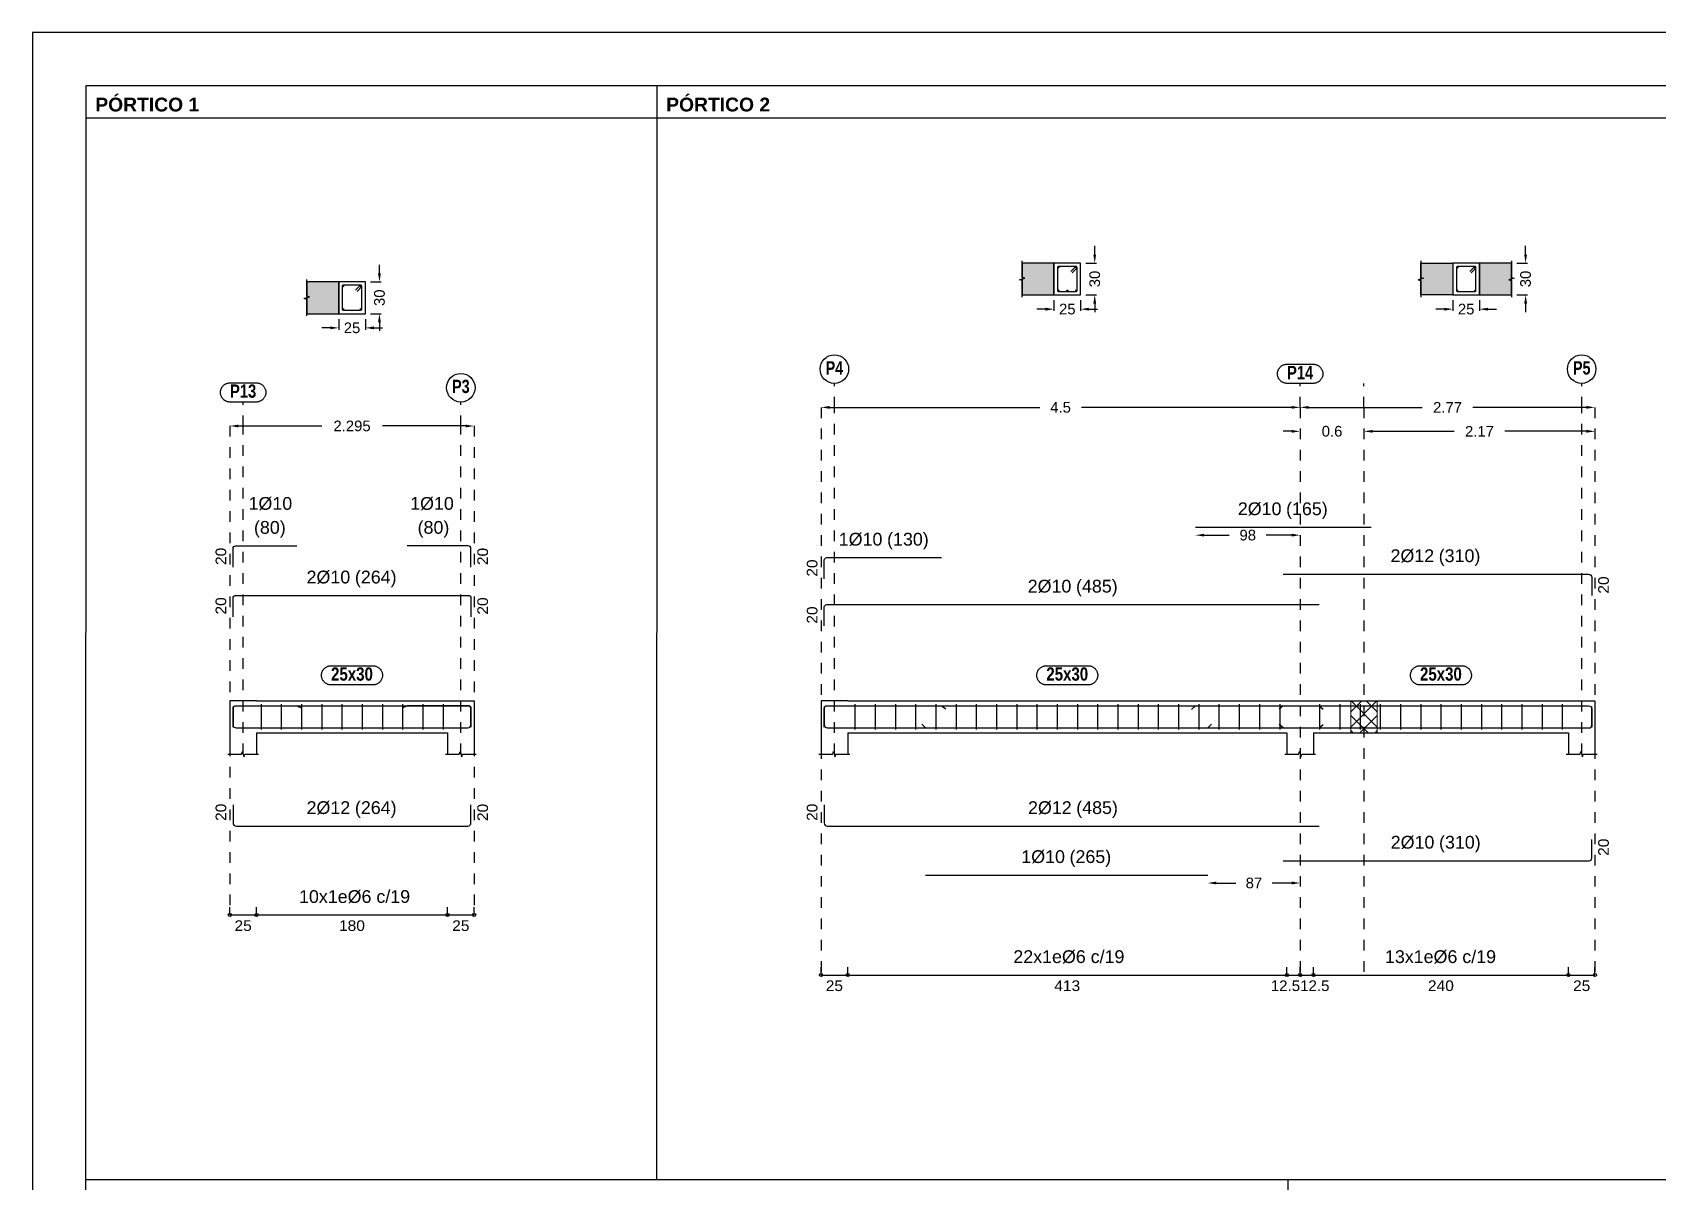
# Model space of a CAD drawing. Extents: x 2455 to 9764, y -806 to 181.
# Drawn here: x 4990.47 to 5005.74, y -571.84 to -561.05 of the extents above; entities that cross this region are included whole.
import ezdxf
from ezdxf.enums import TextEntityAlignment as Align

# ---------------------------------------------------------------- set-up
doc = ezdxf.new("R2010")
doc.units = 0
doc.header["$LTSCALE"] = 0.2
doc.header["$MEASUREMENT"] = 0
doc.linetypes.add('CYPE_RAYAPUNTO', pattern=[0.4125, 0.2025, -0.105, 0, -0.105])
doc.linetypes.add('PUNTOS2', pattern=[0.125, 0, -0.125])
doc.layers.add('01_cartela', color=6, linetype='CONTINUOUS', plot=False)
for name, color, linetype in [('01_cotas', 4, 'CONTINUOUS'), ('01_parcela', 7, 'CONTINUOUS'), ('01_primera', 5, 'CONTINUOUS'), ('01_texto cartela', 4, 'CONTINUOUS'), ('ALZ_CONT_NUDOS', 5, 'CONTINUOUS'), ('ALZ_CONT_VIG_HORMIGON', 5, 'CONTINUOUS'), ('ALZ_COT_COT_LIN_APOYOS', 120, 'CYPE_RAYAPUNTO'), ('ALZ_REF_REF_REFERENCIA', 3, 'CONTINUOUS'), ('ALZ_REF_TEXTO_REF_NOMBRE', 3, 'CONTINUOUS'), ('ARM_LONGITUDINAL_Ø10', 4, 'CONTINUOUS'), ('ARM_LONGITUDINAL_Ø12', 4, 'CONTINUOUS'), ('ARM_TRANSVERSAL_Ø6', 4, 'CONTINUOUS'), ('SEC_CONT_FORJADOS_SECCION', 8, 'CONTINUOUS'), ('SEC_CONT_VIG_HORMIGON_SECCION', 2, 'CONTINUOUS'), ('UNI_CORTANTES', 3, 'CONTINUOUS')]:
    doc.layers.add(name, color=color, linetype=linetype)
doc.layers.add('VIG_CARAS', color=5, linetype='CONTINUOUS', lineweight=9)
doc.styles.add('BERNARDO', font='GOTHICB.TTF')
doc.styles.add('CYPETXT_0.15', font='arial.ttf', dxfattribs={"height": 0.1})
doc.styles.add('Estilo1', font='swissel.ttf')
doc.styles.add('NIEVES2', font='sanss___.ttf')
doc.styles.add('NIEVES3', font='swisseb.ttf')
doc.styles.add('ROMANS', font='romans')
doc.dimstyles.new('DECIMAL-50', dxfattribs={"dimtxt": 0.08, "dimasz": 0.15, "dimexe": 0.05, "dimexo": 0.05, "dimgap": 0.09, "dimtad": 0, "dimzin": 0, "dimdsep": 46, "dimtxsty": 'ROMANS', "dimblk": 'DOTSMALL', "dimcen": 0.09, "dimclrt": 7, "dimadec": 0, "dimazin": 0, "dimtfac": 1.38, "dimtix": 1, "dimtofl": 0, "dimtmove": 2, "dimatfit": 3, "dimldrblk": 'OBLIQUE', "dimfxl": 1, "dimtolj": 1, "dimtzin": 0, "dimarcsym": 0})

# ---------------------------------------------------------------- blocks, each defined once
blk = doc.blocks.new('*D999')
at = {"layer": '01_cotas', "color": 0, "lineweight": -2, "transparency": 16777216}
for p, q in [((4993.267, -563.824), (4993.187, -563.824)), ((4993.677, -563.824), (4993.757, -563.824))]:
    blk.add_line(p, q, dxfattribs=at)
at = {"layer": '01_cotas', "color": 0, "linetype": 'PUNTOS2', "lineweight": -2, "transparency": 16777216}
for p, q in [((4993.347, -563.741), (4993.347, -563.874)), ((4993.597, -563.741), (4993.597, -563.874))]:
    blk.add_line(p, q, dxfattribs=at)
at = {"layer": '01_cotas', "color": 0, "transparency": 16777216}
for points in [[(4993.267, -563.81), (4993.267, -563.837), (4993.347, -563.824)], [(4993.677, -563.81), (4993.677, -563.837), (4993.597, -563.824)]]:
    blk.add_solid(points, dxfattribs=at)
at = {"layer": '01_cotas', "color": 5, "transparency": 16777216, "insert": (4993.472, -563.824), "char_height": 0.1, "attachment_point": 5, "style": 'Estilo1'}
blk.add_mtext('\\A1;25', dxfattribs=at)
blk = doc.blocks.new('*D1000')
at = {"layer": '01_cotas', "color": 0, "lineweight": -2, "transparency": 16777216}
for p, q in [((4993.73, -563.311), (4993.73, -563.231)), ((4993.73, -563.771), (4993.73, -563.851))]:
    blk.add_line(p, q, dxfattribs=at)
at = {"layer": '01_cotas', "color": 0, "linetype": 'PUNTOS2', "lineweight": -2, "transparency": 16777216}
for p, q in [((4993.647, -563.391), (4993.78, -563.391)), ((4993.647, -563.691), (4993.78, -563.691))]:
    blk.add_line(p, q, dxfattribs=at)
at = {"layer": '01_cotas', "color": 0, "transparency": 16777216}
for points in [[(4993.716, -563.311), (4993.743, -563.311), (4993.73, -563.391)], [(4993.716, -563.771), (4993.743, -563.771), (4993.73, -563.691)]]:
    blk.add_solid(points, dxfattribs=at)
at = {"layer": '01_cotas', "color": 5, "transparency": 16777216, "insert": (4993.73, -563.541), "char_height": 0.1, "attachment_point": 5, "rotation": 90, "style": 'Estilo1'}
blk.add_mtext('\\A1;30', dxfattribs=at)
blk = doc.blocks.new('*D1001')
at = {"layer": '01_cotas', "color": 0, "lineweight": -2, "transparency": 16777216}
for p, q in [((4992.404, -564.745), (4993.187, -564.745)), ((4994.539, -564.745), (4993.757, -564.745))]:
    blk.add_line(p, q, dxfattribs=at)
at = {"layer": '01_cotas', "color": 0, "transparency": 16777216}
for points in [[(4992.404, -564.732), (4992.404, -564.758), (4992.324, -564.745)], [(4994.539, -564.732), (4994.539, -564.758), (4994.619, -564.745)]]:
    blk.add_solid(points, dxfattribs=at)
at = {"layer": '01_cotas', "color": 5, "transparency": 16777216, "insert": (4993.472, -564.745), "char_height": 0.1, "attachment_point": 5, "style": 'Estilo1'}
blk.add_mtext('\\A1;2.295', dxfattribs=at)
blk = doc.blocks.new('*D1002')
at = {"layer": '01_cotas', "color": 0, "linetype": 'PUNTOS2', "lineweight": -2, "transparency": 16777216}
for p, q in [((5000.066, -563.565), (5000.066, -563.698)), ((5000.316, -563.565), (5000.316, -563.698))]:
    blk.add_line(p, q, dxfattribs=at)
at = {"layer": '01_cotas', "color": 0, "lineweight": -2, "transparency": 16777216}
for p, q in [((4999.986, -563.648), (4999.906, -563.648)), ((5000.396, -563.648), (5000.476, -563.648))]:
    blk.add_line(p, q, dxfattribs=at)
at = {"layer": '01_cotas', "color": 0, "transparency": 16777216}
for points in [[(4999.986, -563.635), (4999.986, -563.662), (5000.066, -563.648)], [(5000.396, -563.635), (5000.396, -563.662), (5000.316, -563.648)]]:
    blk.add_solid(points, dxfattribs=at)
at = {"layer": '01_cotas', "color": 5, "transparency": 16777216, "insert": (5000.191, -563.648), "char_height": 0.1, "attachment_point": 5, "style": 'Estilo1'}
blk.add_mtext('\\A1;25', dxfattribs=at)
blk = doc.blocks.new('*D1003')
at = {"layer": '01_cotas', "color": 0, "lineweight": -2, "transparency": 16777216}
for p, q in [((5000.449, -563.135), (5000.449, -563.055)), ((5000.449, -563.595), (5000.449, -563.675))]:
    blk.add_line(p, q, dxfattribs=at)
at = {"layer": '01_cotas', "color": 0, "linetype": 'PUNTOS2', "lineweight": -2, "transparency": 16777216}
for p, q in [((5000.366, -563.215), (5000.499, -563.215)), ((5000.366, -563.515), (5000.499, -563.515))]:
    blk.add_line(p, q, dxfattribs=at)
at = {"layer": '01_cotas', "color": 0, "transparency": 16777216}
for points in [[(5000.435, -563.135), (5000.462, -563.135), (5000.449, -563.215)], [(5000.435, -563.595), (5000.462, -563.595), (5000.449, -563.515)]]:
    blk.add_solid(points, dxfattribs=at)
at = {"layer": '01_cotas', "color": 5, "transparency": 16777216, "insert": (5000.449, -563.365), "char_height": 0.1, "attachment_point": 5, "rotation": 90, "style": 'Estilo1'}
blk.add_mtext('\\A1;30', dxfattribs=at)
blk = doc.blocks.new('*D1004')
at = {"layer": '01_cotas', "color": 0, "linetype": 'PUNTOS2', "lineweight": -2, "transparency": 16777216}
for p, q in [((5003.813, -563.565), (5003.813, -563.698)), ((5004.063, -563.565), (5004.063, -563.698))]:
    blk.add_line(p, q, dxfattribs=at)
at = {"layer": '01_cotas', "color": 0, "lineweight": -2, "transparency": 16777216}
for p, q in [((5003.733, -563.648), (5003.653, -563.648)), ((5004.143, -563.648), (5004.223, -563.648))]:
    blk.add_line(p, q, dxfattribs=at)
at = {"layer": '01_cotas', "color": 0, "transparency": 16777216}
for points in [[(5003.733, -563.635), (5003.733, -563.662), (5003.813, -563.648)], [(5004.143, -563.635), (5004.143, -563.662), (5004.063, -563.648)]]:
    blk.add_solid(points, dxfattribs=at)
at = {"layer": '01_cotas', "color": 5, "transparency": 16777216, "insert": (5003.938, -563.648), "char_height": 0.1, "attachment_point": 5, "style": 'Estilo1'}
blk.add_mtext('\\A1;25', dxfattribs=at)
blk = doc.blocks.new('*D1005')
at = {"layer": '01_cotas', "color": 0, "lineweight": -2, "transparency": 16777216}
for p, q in [((5004.496, -563.135), (5004.496, -563.055)), ((5004.496, -563.595), (5004.496, -563.675))]:
    blk.add_line(p, q, dxfattribs=at)
at = {"layer": '01_cotas', "color": 0, "linetype": 'PUNTOS2', "lineweight": -2, "transparency": 16777216}
for p, q in [((5004.413, -563.215), (5004.546, -563.215)), ((5004.413, -563.515), (5004.546, -563.515))]:
    blk.add_line(p, q, dxfattribs=at)
at = {"layer": '01_cotas', "color": 0, "transparency": 16777216}
for points in [[(5004.483, -563.135), (5004.51, -563.135), (5004.496, -563.215)], [(5004.483, -563.595), (5004.51, -563.595), (5004.496, -563.515)]]:
    blk.add_solid(points, dxfattribs=at)
at = {"layer": '01_cotas', "color": 5, "transparency": 16777216, "insert": (5004.496, -563.365), "char_height": 0.1, "attachment_point": 5, "rotation": 90, "style": 'Estilo1'}
blk.add_mtext('\\A1;30', dxfattribs=at)
blk = doc.blocks.new('*D1006')
at = {"layer": '01_cotas', "color": 0, "lineweight": -2, "transparency": 16777216}
for p, q in [((5002.298, -564.795), (5002.218, -564.795)), ((5003.058, -564.795), (5003.138, -564.795))]:
    blk.add_line(p, q, dxfattribs=at)
at = {"layer": '01_cotas', "color": 0, "transparency": 16777216}
for points in [[(5002.298, -564.782), (5002.298, -564.808), (5002.378, -564.795)], [(5003.058, -564.782), (5003.058, -564.808), (5002.978, -564.795)]]:
    blk.add_solid(points, dxfattribs=at)
at = {"layer": '01_cotas', "color": 5, "transparency": 16777216, "insert": (5002.678, -564.795), "char_height": 0.1, "attachment_point": 5, "style": 'Estilo1'}
blk.add_mtext('\\A1;0.6', dxfattribs=at)
blk = doc.blocks.new('*D1007')
at = {"layer": '01_cotas', "color": 0, "lineweight": -2, "transparency": 16777216}
for p, q in [((5003.058, -564.795), (5003.825, -564.795)), ((5005.068, -564.795), (5004.302, -564.795))]:
    blk.add_line(p, q, dxfattribs=at)
at = {"layer": '01_cotas', "color": 0, "transparency": 16777216}
for points in [[(5003.058, -564.782), (5003.058, -564.808), (5002.978, -564.795)], [(5005.068, -564.782), (5005.068, -564.808), (5005.148, -564.795)]]:
    blk.add_solid(points, dxfattribs=at)
at = {"layer": '01_cotas', "color": 5, "transparency": 16777216, "insert": (5004.063, -564.795), "char_height": 0.1, "attachment_point": 5, "style": 'Estilo1'}
blk.add_mtext('\\A1;2.17', dxfattribs=at)
blk = doc.blocks.new('*D1008')
at = {"layer": '01_cotas', "color": 0, "lineweight": -2, "transparency": 16777216}
for p, q in [((4997.958, -564.57), (4999.932, -564.57)), ((5002.298, -564.57), (5000.324, -564.57))]:
    blk.add_line(p, q, dxfattribs=at)
at = {"layer": '01_cotas', "color": 0, "transparency": 16777216}
for points in [[(4997.958, -564.557), (4997.958, -564.583), (4997.878, -564.57)], [(5002.298, -564.557), (5002.298, -564.583), (5002.378, -564.57)]]:
    blk.add_solid(points, dxfattribs=at)
at = {"layer": '01_cotas', "color": 5, "transparency": 16777216, "insert": (5000.128, -564.57), "char_height": 0.1, "attachment_point": 5, "style": 'Estilo1'}
blk.add_mtext('\\A1;4.5', dxfattribs=at)
blk = doc.blocks.new('*D1009')
at = {"layer": '01_cotas', "color": 0, "lineweight": -2, "transparency": 16777216}
for p, q in [((5002.458, -564.57), (5003.525, -564.57)), ((5005.068, -564.57), (5004.002, -564.57))]:
    blk.add_line(p, q, dxfattribs=at)
at = {"layer": '01_cotas', "color": 0, "transparency": 16777216}
for points in [[(5002.458, -564.557), (5002.458, -564.583), (5002.378, -564.57)], [(5005.068, -564.557), (5005.068, -564.583), (5005.148, -564.57)]]:
    blk.add_solid(points, dxfattribs=at)
at = {"layer": '01_cotas', "color": 5, "transparency": 16777216, "insert": (5003.763, -564.57), "char_height": 0.1, "attachment_point": 5, "style": 'Estilo1'}
blk.add_mtext('\\A1;2.77', dxfattribs=at)
blk = doc.blocks.new('*D1010')
at = {"layer": '01_cotas', "color": 0, "lineweight": -2, "transparency": 16777216}
for p, q in [((5001.475, -565.77), (5001.713, -565.77)), ((5002.298, -565.77), (5002.06, -565.77))]:
    blk.add_line(p, q, dxfattribs=at)
at = {"layer": '01_cotas', "color": 0, "transparency": 16777216}
for points in [[(5001.475, -565.757), (5001.475, -565.783), (5001.395, -565.77)], [(5002.298, -565.757), (5002.298, -565.783), (5002.378, -565.77)]]:
    blk.add_solid(points, dxfattribs=at)
at = {"layer": '01_cotas', "color": 5, "transparency": 16777216, "insert": (5001.886, -565.77), "char_height": 0.1, "attachment_point": 5, "style": 'Estilo1'}
blk.add_mtext('\\A1;98', dxfattribs=at)
blk = doc.blocks.new('*D1011')
at = {"layer": '01_cotas', "color": 0, "lineweight": -2, "transparency": 16777216}
for p, q in [((5001.59, -569.036), (5001.773, -569.036)), ((5002.298, -569.036), (5002.115, -569.036))]:
    blk.add_line(p, q, dxfattribs=at)
at = {"layer": '01_cotas', "color": 0, "transparency": 16777216}
for points in [[(5001.59, -569.022), (5001.59, -569.049), (5001.51, -569.036)], [(5002.298, -569.022), (5002.298, -569.049), (5002.378, -569.036)]]:
    blk.add_solid(points, dxfattribs=at)
at = {"layer": '01_cotas', "color": 5, "transparency": 16777216, "insert": (5001.944, -569.036), "char_height": 0.1, "attachment_point": 5, "style": 'Estilo1'}
blk.add_mtext('\\A1;87', dxfattribs=at)

msp = doc.modelspace()

# ---------------------------------------------------------------- hatches: boundary and pattern name
at = {"layer": 'SEC_CONT_FORJADOS_SECCION', "true_color": 0xdad7d3}
for points in [[(4999.766, -563.515), (5000.066, -563.515), (5000.066, -563.215), (4999.766, -563.215)], [(5003.513, -563.215), (5003.813, -563.215), (5003.813, -563.515), (5003.513, -563.515)], [(5004.363, -563.215), (5004.063, -563.215), (5004.063, -563.515), (5004.363, -563.515)], [(4993.047, -563.691), (4993.347, -563.691), (4993.347, -563.391), (4993.047, -563.391)]]:
    msp.add_hatch(color=254, dxfattribs=at).paths.add_polyline_path(points)

# ---------------------------------------------------------------- linework, layer by layer
at = {"layer": '01_cartela', "color": 3}
msp.add_lwpolyline([(4990.47, -561.051), (4990.47, -582.586), (5021.108, -582.586), (5021.108, -561.051)], close=True, dxfattribs=at)
at = {"layer": '01_parcela', "color": 7, "ltscale": 2.5}
for p, q in [((4990.97, -561.551), (4990.969, -571.818)), ((5017.176, -561.551), (4990.97, -561.551)), ((4996.334, -561.551), (4996.333, -571.818)), ((4990.969, -571.818), (5017.175, -571.818)), ((4990.969, -571.818), (4990.971, -582.086)), ((5002.263, -571.818), (5002.264, -582.086))]:
    msp.add_line(p, q, dxfattribs=at)
at = {"layer": '01_primera', "ltscale": 2.5}
msp.add_line((4990.97, -561.853), (5017.176, -561.853), dxfattribs=at)
at = {"layer": 'ALZ_CONT_NUDOS', "lineweight": 0}
for p, q in [((5002.853, -567.429), (5002.957, -567.326)), ((5002.853, -567.571), (5003.099, -567.326)), ((5003.103, -567.571), (5002.858, -567.326)), ((5003.103, -567.429), (5002.999, -567.326)), ((5003.017, -567.626), (5002.853, -567.462)), ((5002.94, -567.626), (5003.103, -567.462)), ((5002.875, -567.626), (5002.853, -567.604)), ((5003.082, -567.626), (5003.103, -567.604))]:
    msp.add_line(p, q, dxfattribs=at)
at = {"layer": 'ALZ_CONT_NUDOS'}
for p, q in [((4992.324, -567.626), (4992.324, -567.826)), ((4992.574, -567.626), (4992.574, -567.826)), ((4994.369, -567.626), (4994.369, -567.826)), ((4994.619, -567.626), (4994.619, -567.826)), ((4997.878, -567.626), (4997.878, -567.826)), ((4998.128, -567.626), (4998.128, -567.826)), ((5002.253, -567.626), (5002.253, -567.826)), ((5002.503, -567.626), (5002.503, -567.826)), ((5004.898, -567.626), (5004.898, -567.826)), ((5005.148, -567.626), (5005.148, -567.826))]:
    msp.add_line(p, q, dxfattribs=at)
for points in [[(4992.574, -567.326), (4992.324, -567.326), (4992.324, -567.626)], [(4994.369, -567.326), (4994.619, -567.326), (4994.619, -567.626)], [(4998.128, -567.326), (4997.878, -567.326), (4997.878, -567.626)], [(5002.253, -567.326), (5002.503, -567.326)], [(5004.898, -567.326), (5005.148, -567.326), (5005.148, -567.626)], [(4992.304, -567.826), (4992.434, -567.826), (4992.442, -567.801), (4992.457, -567.851), (4992.464, -567.826), (4992.594, -567.826)], [(4994.349, -567.826), (4994.479, -567.826), (4994.487, -567.801), (4994.502, -567.851), (4994.509, -567.826), (4994.639, -567.826)], [(4997.858, -567.826), (4997.988, -567.826), (4997.996, -567.801), (4998.011, -567.851), (4998.018, -567.826), (4998.148, -567.826)], [(5002.233, -567.826), (5002.363, -567.826), (5002.371, -567.801), (5002.386, -567.851), (5002.393, -567.826), (5002.523, -567.826)], [(5004.878, -567.826), (5005.008, -567.826), (5005.016, -567.801), (5005.031, -567.851), (5005.038, -567.826), (5005.168, -567.826)]]:
    msp.add_lwpolyline(points, dxfattribs=at)
at = {"layer": 'ALZ_CONT_NUDOS', "lineweight": 0}
msp.add_lwpolyline([(5002.853, -567.326), (5002.853, -567.626), (5003.103, -567.626), (5003.103, -567.326), (5002.853, -567.326)], close=True, dxfattribs=at)
at = {"layer": 'ALZ_CONT_VIG_HORMIGON'}
for p, q in [((4992.574, -567.326), (4994.369, -567.326)), ((4998.128, -567.326), (5002.253, -567.326)), ((5002.503, -567.326), (5002.978, -567.326)), ((5002.978, -567.326), (5004.898, -567.326)), ((4992.574, -567.626), (4994.369, -567.626)), ((4998.128, -567.626), (5002.253, -567.626)), ((5002.503, -567.626), (5002.978, -567.626)), ((5002.978, -567.626), (5004.898, -567.626))]:
    msp.add_line(p, q, dxfattribs=at)
at = {"layer": 'ALZ_COT_COT_LIN_APOYOS'}
for p, q in [((4998.003, -564.57), (4998.003, -564.345)), ((5002.378, -564.57), (5002.378, -564.345)), ((5002.978, -564.57), (5002.978, -564.345)), ((5005.023, -564.57), (5005.023, -564.345)), ((4992.449, -564.745), (4992.449, -564.52)), ((4994.494, -564.745), (4994.494, -564.52)), ((4997.878, -564.57), (4997.878, -569.9)), ((4998.003, -567.826), (4998.003, -564.57)), ((5002.378, -564.57), (5002.378, -569.9)), ((5002.378, -564.57), (5002.378, -569.9)), ((5002.978, -564.57), (5002.978, -569.9)), ((5005.023, -567.826), (5005.023, -564.57)), ((5005.148, -564.57), (5005.148, -569.9)), ((5005.148, -564.57), (5005.148, -569.9)), ((4992.324, -564.745), (4992.324, -569.336)), ((4992.449, -567.826), (4992.449, -564.745)), ((4994.494, -567.826), (4994.494, -564.745)), ((4994.619, -564.745), (4994.619, -569.336))]:
    msp.add_line(p, q, dxfattribs=at)
at = {"layer": 'ALZ_REF_REF_REFERENCIA'}
for points in [[(5002.501, -564.165), (5002.507, -564.165), (5002.513, -564.166), (5002.519, -564.167), (5002.525, -564.168), (5002.531, -564.17), (5002.536, -564.172), (5002.542, -564.175), (5002.547, -564.178), (5002.552, -564.181), (5002.557, -564.184), (5002.562, -564.188), (5002.566, -564.192), (5002.57, -564.197), (5002.574, -564.202), (5002.577, -564.207), (5002.58, -564.212), (5002.583, -564.217), (5002.585, -564.223), (5002.587, -564.228), (5002.589, -564.234), (5002.59, -564.24), (5002.591, -564.246), (5002.591, -564.252), (5002.591, -564.258), (5002.591, -564.264), (5002.59, -564.27), (5002.589, -564.276), (5002.587, -564.282), (5002.585, -564.287), (5002.583, -564.293), (5002.58, -564.298), (5002.577, -564.303), (5002.574, -564.308), (5002.57, -564.313), (5002.566, -564.318), (5002.562, -564.322), (5002.557, -564.326), (5002.552, -564.329), (5002.547, -564.332), (5002.542, -564.335), (5002.536, -564.338), (5002.531, -564.34), (5002.525, -564.342), (5002.519, -564.343), (5002.513, -564.344), (5002.507, -564.345), (5002.501, -564.345), (5002.255, -564.345), (5002.249, -564.345), (5002.243, -564.344), (5002.237, -564.343), (5002.232, -564.342), (5002.226, -564.34), (5002.22, -564.338), (5002.215, -564.335), (5002.209, -564.332), (5002.204, -564.329), (5002.2, -564.326), (5002.195, -564.322), (5002.191, -564.318), (5002.187, -564.313), (5002.183, -564.308), (5002.179, -564.303), (5002.176, -564.298), (5002.174, -564.293), (5002.171, -564.287), (5002.169, -564.282), (5002.168, -564.276), (5002.167, -564.27), (5002.166, -564.264), (5002.165, -564.258), (5002.165, -564.252), (5002.166, -564.246), (5002.167, -564.24), (5002.168, -564.234), (5002.169, -564.228), (5002.171, -564.223), (5002.174, -564.217), (5002.176, -564.212), (5002.179, -564.207), (5002.183, -564.202), (5002.187, -564.197), (5002.191, -564.192), (5002.195, -564.188), (5002.2, -564.184), (5002.204, -564.181), (5002.209, -564.178), (5002.215, -564.175), (5002.22, -564.172), (5002.226, -564.17), (5002.232, -564.168), (5002.237, -564.167), (5002.243, -564.166), (5002.249, -564.165), (5002.255, -564.165), (5002.501, -564.165)], [(4992.572, -564.34), (4992.578, -564.34), (4992.584, -564.341), (4992.59, -564.342), (4992.596, -564.343), (4992.602, -564.345), (4992.607, -564.347), (4992.613, -564.35), (4992.618, -564.353), (4992.623, -564.356), (4992.628, -564.36), (4992.633, -564.363), (4992.637, -564.368), (4992.641, -564.372), (4992.645, -564.377), (4992.648, -564.382), (4992.651, -564.387), (4992.654, -564.392), (4992.656, -564.398), (4992.658, -564.403), (4992.66, -564.409), (4992.661, -564.415), (4992.662, -564.421), (4992.662, -564.427), (4992.662, -564.433), (4992.662, -564.439), (4992.661, -564.445), (4992.66, -564.451), (4992.658, -564.457), (4992.656, -564.462), (4992.654, -564.468), (4992.651, -564.473), (4992.648, -564.479), (4992.645, -564.484), (4992.641, -564.488), (4992.637, -564.493), (4992.633, -564.497), (4992.628, -564.501), (4992.623, -564.504), (4992.618, -564.508), (4992.613, -564.51), (4992.607, -564.513), (4992.602, -564.515), (4992.596, -564.517), (4992.59, -564.518), (4992.584, -564.519), (4992.578, -564.52), (4992.572, -564.52), (4992.326, -564.52), (4992.32, -564.52), (4992.314, -564.519), (4992.308, -564.518), (4992.302, -564.517), (4992.297, -564.515), (4992.291, -564.513), (4992.286, -564.51), (4992.28, -564.508), (4992.275, -564.504), (4992.27, -564.501), (4992.266, -564.497), (4992.262, -564.493), (4992.257, -564.488), (4992.254, -564.484), (4992.25, -564.479), (4992.247, -564.473), (4992.245, -564.468), (4992.242, -564.462), (4992.24, -564.457), (4992.239, -564.451), (4992.237, -564.445), (4992.237, -564.439), (4992.236, -564.433), (4992.236, -564.427), (4992.237, -564.421), (4992.237, -564.415), (4992.239, -564.409), (4992.24, -564.403), (4992.242, -564.398), (4992.245, -564.392), (4992.247, -564.387), (4992.25, -564.382), (4992.254, -564.377), (4992.257, -564.372), (4992.262, -564.368), (4992.266, -564.363), (4992.27, -564.36), (4992.275, -564.356), (4992.28, -564.353), (4992.286, -564.35), (4992.291, -564.347), (4992.297, -564.345), (4992.302, -564.343), (4992.308, -564.342), (4992.314, -564.341), (4992.32, -564.34), (4992.326, -564.34), (4992.572, -564.34)]]:
    msp.add_lwpolyline(points, close=True, dxfattribs=at)
for centre in [(4998.003, -564.211), (5005.023, -564.211), (4994.494, -564.386)]:
    msp.add_circle(centre, 0.134, dxfattribs=at)
at = {"layer": 'ALZ_REF_TEXTO_REF_NOMBRE', "color": 5}
for points in [[(4993.668, -566.996), (4993.674, -566.996), (4993.68, -566.996), (4993.686, -566.997), (4993.692, -566.999), (4993.698, -567.001), (4993.703, -567.003), (4993.709, -567.005), (4993.714, -567.008), (4993.719, -567.011), (4993.724, -567.015), (4993.729, -567.019), (4993.733, -567.023), (4993.737, -567.027), (4993.741, -567.032), (4993.744, -567.037), (4993.747, -567.042), (4993.75, -567.048), (4993.752, -567.053), (4993.754, -567.059), (4993.756, -567.065), (4993.757, -567.071), (4993.758, -567.077), (4993.758, -567.083), (4993.758, -567.089), (4993.758, -567.095), (4993.757, -567.1), (4993.756, -567.106), (4993.754, -567.112), (4993.752, -567.118), (4993.75, -567.123), (4993.747, -567.129), (4993.744, -567.134), (4993.741, -567.139), (4993.737, -567.144), (4993.733, -567.148), (4993.729, -567.152), (4993.724, -567.156), (4993.719, -567.16), (4993.714, -567.163), (4993.709, -567.166), (4993.703, -567.168), (4993.698, -567.171), (4993.692, -567.172), (4993.686, -567.174), (4993.68, -567.175), (4993.674, -567.175), (4993.668, -567.176), (4993.275, -567.176), (4993.269, -567.175), (4993.263, -567.175), (4993.257, -567.174), (4993.251, -567.172), (4993.246, -567.171), (4993.24, -567.168), (4993.235, -567.166), (4993.229, -567.163), (4993.224, -567.16), (4993.219, -567.156), (4993.215, -567.152), (4993.211, -567.148), (4993.206, -567.144), (4993.203, -567.139), (4993.199, -567.134), (4993.196, -567.129), (4993.194, -567.123), (4993.191, -567.118), (4993.189, -567.112), (4993.188, -567.106), (4993.186, -567.1), (4993.186, -567.095), (4993.185, -567.089), (4993.185, -567.083), (4993.186, -567.077), (4993.186, -567.071), (4993.188, -567.065), (4993.189, -567.059), (4993.191, -567.053), (4993.194, -567.048), (4993.196, -567.042), (4993.199, -567.037), (4993.203, -567.032), (4993.206, -567.027), (4993.211, -567.023), (4993.215, -567.019), (4993.219, -567.015), (4993.224, -567.011), (4993.229, -567.008), (4993.235, -567.005), (4993.24, -567.003), (4993.246, -567.001), (4993.251, -566.999), (4993.257, -566.997), (4993.263, -566.996), (4993.269, -566.996), (4993.275, -566.996), (4993.668, -566.996)], [(5000.387, -566.996), (5000.393, -566.996), (5000.399, -566.996), (5000.405, -566.997), (5000.411, -566.999), (5000.417, -567.001), (5000.422, -567.003), (5000.428, -567.005), (5000.433, -567.008), (5000.438, -567.011), (5000.443, -567.015), (5000.448, -567.019), (5000.452, -567.023), (5000.456, -567.027), (5000.46, -567.032), (5000.463, -567.037), (5000.466, -567.042), (5000.469, -567.048), (5000.471, -567.053), (5000.473, -567.059), (5000.475, -567.065), (5000.476, -567.071), (5000.477, -567.077), (5000.477, -567.083), (5000.477, -567.089), (5000.477, -567.095), (5000.476, -567.1), (5000.475, -567.106), (5000.473, -567.112), (5000.471, -567.118), (5000.469, -567.123), (5000.466, -567.129), (5000.463, -567.134), (5000.46, -567.139), (5000.456, -567.144), (5000.452, -567.148), (5000.448, -567.152), (5000.443, -567.156), (5000.438, -567.16), (5000.433, -567.163), (5000.428, -567.166), (5000.422, -567.168), (5000.417, -567.171), (5000.411, -567.172), (5000.405, -567.174), (5000.399, -567.175), (5000.393, -567.175), (5000.387, -567.176), (4999.994, -567.176), (4999.988, -567.175), (4999.982, -567.175), (4999.976, -567.174), (4999.971, -567.172), (4999.965, -567.171), (4999.959, -567.168), (4999.954, -567.166), (4999.948, -567.163), (4999.943, -567.16), (4999.939, -567.156), (4999.934, -567.152), (4999.93, -567.148), (4999.926, -567.144), (4999.922, -567.139), (4999.918, -567.134), (4999.915, -567.129), (4999.913, -567.123), (4999.91, -567.118), (4999.908, -567.112), (4999.907, -567.106), (4999.906, -567.1), (4999.905, -567.095), (4999.904, -567.089), (4999.904, -567.083), (4999.905, -567.077), (4999.906, -567.071), (4999.907, -567.065), (4999.908, -567.059), (4999.91, -567.053), (4999.913, -567.048), (4999.915, -567.042), (4999.918, -567.037), (4999.922, -567.032), (4999.926, -567.027), (4999.93, -567.023), (4999.934, -567.019), (4999.939, -567.015), (4999.943, -567.011), (4999.948, -567.008), (4999.954, -567.005), (4999.959, -567.003), (4999.965, -567.001), (4999.971, -566.999), (4999.976, -566.997), (4999.982, -566.996), (4999.988, -566.996), (4999.994, -566.996), (5000.387, -566.996)], [(5003.897, -566.996), (5003.903, -566.996), (5003.909, -566.996), (5003.915, -566.997), (5003.921, -566.999), (5003.927, -567.001), (5003.932, -567.003), (5003.938, -567.005), (5003.943, -567.008), (5003.948, -567.011), (5003.953, -567.015), (5003.958, -567.019), (5003.962, -567.023), (5003.966, -567.027), (5003.97, -567.032), (5003.973, -567.037), (5003.976, -567.042), (5003.979, -567.048), (5003.981, -567.053), (5003.983, -567.059), (5003.985, -567.065), (5003.986, -567.071), (5003.987, -567.077), (5003.987, -567.083), (5003.987, -567.089), (5003.987, -567.095), (5003.986, -567.1), (5003.985, -567.106), (5003.983, -567.112), (5003.981, -567.118), (5003.979, -567.123), (5003.976, -567.129), (5003.973, -567.134), (5003.97, -567.139), (5003.966, -567.144), (5003.962, -567.148), (5003.958, -567.152), (5003.953, -567.156), (5003.948, -567.16), (5003.943, -567.163), (5003.938, -567.166), (5003.932, -567.168), (5003.927, -567.171), (5003.921, -567.172), (5003.915, -567.174), (5003.909, -567.175), (5003.903, -567.175), (5003.897, -567.176), (5003.504, -567.176), (5003.498, -567.175), (5003.492, -567.175), (5003.486, -567.174), (5003.481, -567.172), (5003.475, -567.171), (5003.469, -567.168), (5003.464, -567.166), (5003.458, -567.163), (5003.453, -567.16), (5003.449, -567.156), (5003.444, -567.152), (5003.44, -567.148), (5003.436, -567.144), (5003.432, -567.139), (5003.428, -567.134), (5003.425, -567.129), (5003.423, -567.123), (5003.42, -567.118), (5003.418, -567.112), (5003.417, -567.106), (5003.416, -567.1), (5003.415, -567.095), (5003.414, -567.089), (5003.414, -567.083), (5003.415, -567.077), (5003.416, -567.071), (5003.417, -567.065), (5003.418, -567.059), (5003.42, -567.053), (5003.423, -567.048), (5003.425, -567.042), (5003.428, -567.037), (5003.432, -567.032), (5003.436, -567.027), (5003.44, -567.023), (5003.444, -567.019), (5003.449, -567.015), (5003.453, -567.011), (5003.458, -567.008), (5003.464, -567.005), (5003.469, -567.003), (5003.475, -567.001), (5003.481, -566.999), (5003.486, -566.997), (5003.492, -566.996), (5003.498, -566.996), (5003.504, -566.996), (5003.897, -566.996)]]:
    msp.add_lwpolyline(points, close=True, dxfattribs=at)
at = {"layer": 'ARM_LONGITUDINAL_Ø10'}
for p, q in [((4992.954, -567.372), (4992.999, -567.394)), ((4993.989, -567.372), (4993.944, -567.394)), ((4999.008, -567.372), (4999.049, -567.4)), ((5001.395, -567.372), (5001.359, -567.407)), ((5002.558, -567.372), (5002.595, -567.405)), ((5003.045, -567.372), (5003.08, -567.407)), ((4998.86, -567.58), (4998.825, -567.544)), ((5001.51, -567.58), (5001.545, -567.544)), ((5002.218, -567.58), (5002.181, -567.547))]:
    msp.add_line(p, q, dxfattribs=at)
for points in [[(5001.395, -565.695), (5003.045, -565.695)], [(4992.354, -566.07), (4992.354, -565.895), (4992.356, -565.886), (4992.362, -565.877), (4992.37, -565.872), (4992.379, -565.87), (4992.954, -565.87)], [(4994.589, -566.07), (4994.589, -565.895), (4994.587, -565.886), (4994.582, -565.877), (4994.574, -565.872), (4994.564, -565.87), (4993.989, -565.87)], [(4997.908, -566.181), (4997.908, -566.006), (4997.91, -565.996), (4997.916, -565.988), (4997.924, -565.982), (4997.933, -565.981), (4999.008, -565.981)], [(4992.354, -566.536), (4992.354, -566.361), (4992.356, -566.351), (4992.362, -566.343), (4992.37, -566.337), (4992.379, -566.336), (4994.564, -566.336), (4994.574, -566.337), (4994.582, -566.343), (4994.587, -566.351), (4994.589, -566.361), (4994.589, -566.536)], [(4997.908, -566.621), (4997.908, -566.446), (4997.91, -566.437), (4997.916, -566.429), (4997.924, -566.423), (4997.933, -566.421), (5002.558, -566.421)], [(4992.354, -567.572), (4992.354, -567.397), (4992.356, -567.387), (4992.362, -567.379), (4992.37, -567.373), (4992.379, -567.372), (4994.564, -567.372), (4994.574, -567.373), (4994.582, -567.379), (4994.587, -567.387), (4994.589, -567.397), (4994.589, -567.572)], [(4992.354, -567.572), (4992.354, -567.397), (4992.356, -567.387), (4992.362, -567.379), (4992.37, -567.373), (4992.379, -567.372), (4992.954, -567.372)], [(4994.589, -567.572), (4994.589, -567.397), (4994.587, -567.387), (4994.582, -567.379), (4994.574, -567.373), (4994.564, -567.372), (4993.989, -567.372)], [(4997.908, -567.572), (4997.908, -567.397), (4997.91, -567.387), (4997.916, -567.379), (4997.924, -567.373), (4997.933, -567.372), (5002.558, -567.372)], [(4997.908, -567.572), (4997.908, -567.397), (4997.91, -567.387), (4997.916, -567.379), (4997.924, -567.373), (4997.933, -567.372), (4999.008, -567.372)], [(5001.395, -567.372), (5003.045, -567.372)], [(5002.218, -567.58), (5005.093, -567.58), (5005.103, -567.578), (5005.111, -567.572), (5005.116, -567.564), (5005.118, -567.555), (5005.118, -567.38)], [(4998.86, -567.58), (5001.51, -567.58)], [(5002.218, -568.826), (5005.093, -568.826), (5005.103, -568.824), (5005.111, -568.818), (5005.116, -568.81), (5005.118, -568.801), (5005.118, -568.626)], [(4998.86, -568.961), (5001.51, -568.961)]]:
    msp.add_lwpolyline(points, dxfattribs=at)
for centre in [(5000.107, -563.256), (5000.275, -563.256), (4993.388, -563.432), (4993.556, -563.432), (5000.191, -563.474), (5003.854, -563.474), (5004.022, -563.474)]:
    msp.add_circle(centre, 0.005, dxfattribs=at)
at = {"layer": 'ARM_LONGITUDINAL_Ø12'}
for p, q in [((5002.218, -567.372), (5002.181, -567.404)), ((5002.558, -567.58), (5002.595, -567.546))]:
    msp.add_line(p, q, dxfattribs=at)
for points in [[(5002.218, -566.135), (5005.088, -566.135), (5005.1, -566.138), (5005.11, -566.144), (5005.116, -566.154), (5005.118, -566.165), (5005.118, -566.335)], [(4992.354, -567.38), (4992.354, -567.55), (4992.356, -567.561), (4992.363, -567.571), (4992.373, -567.577), (4992.384, -567.58), (4994.559, -567.58), (4994.571, -567.577), (4994.58, -567.571), (4994.587, -567.561), (4994.589, -567.55), (4994.589, -567.38)], [(4997.908, -567.38), (4997.908, -567.55), (4997.911, -567.561), (4997.917, -567.571), (4997.927, -567.577), (4997.938, -567.58), (5002.558, -567.58)], [(5002.218, -567.372), (5005.088, -567.372), (5005.1, -567.374), (5005.11, -567.38), (5005.116, -567.39), (5005.118, -567.402), (5005.118, -567.572)], [(4992.354, -568.301), (4992.354, -568.471), (4992.356, -568.482), (4992.363, -568.492), (4992.373, -568.498), (4992.384, -568.501), (4994.559, -568.501), (4994.571, -568.498), (4994.58, -568.492), (4994.587, -568.482), (4994.589, -568.471), (4994.589, -568.301)], [(4997.908, -568.301), (4997.908, -568.471), (4997.911, -568.482), (4997.917, -568.492), (4997.927, -568.498), (4997.938, -568.501), (5002.558, -568.501)]]:
    msp.add_lwpolyline(points, dxfattribs=at)
for centre in [(5003.855, -563.257), (5004.021, -563.257), (5000.108, -563.473), (5000.274, -563.473), (4993.389, -563.649), (4993.555, -563.649)]:
    msp.add_circle(centre, 0.006, dxfattribs=at)
at = {"layer": 'ARM_TRANSVERSAL_Ø6'}
for p, q in [((4992.617, -567.356), (4992.617, -567.596)), ((4992.807, -567.356), (4992.807, -567.596)), ((4992.997, -567.356), (4992.997, -567.596)), ((4993.187, -567.356), (4993.187, -567.596)), ((4993.377, -567.356), (4993.377, -567.596)), ((4993.567, -567.356), (4993.567, -567.596)), ((4993.757, -567.356), (4993.757, -567.596)), ((4993.947, -567.356), (4993.947, -567.596)), ((4994.137, -567.356), (4994.137, -567.596)), ((4994.327, -567.356), (4994.327, -567.596)), ((4998.196, -567.356), (4998.196, -567.596)), ((4998.386, -567.356), (4998.386, -567.596)), ((4998.576, -567.356), (4998.576, -567.596)), ((4998.766, -567.356), (4998.766, -567.596)), ((4998.956, -567.356), (4998.956, -567.596)), ((4999.146, -567.356), (4999.146, -567.596)), ((4999.336, -567.356), (4999.336, -567.596)), ((4999.526, -567.356), (4999.526, -567.596)), ((4999.716, -567.356), (4999.716, -567.596)), ((4999.906, -567.356), (4999.906, -567.596)), ((5000.096, -567.356), (5000.096, -567.596)), ((5000.286, -567.356), (5000.286, -567.596)), ((5000.476, -567.356), (5000.476, -567.596)), ((5000.666, -567.356), (5000.666, -567.596)), ((5000.856, -567.356), (5000.856, -567.596)), ((5001.046, -567.356), (5001.046, -567.596)), ((5001.236, -567.356), (5001.236, -567.596)), ((5001.426, -567.356), (5001.426, -567.596)), ((5001.616, -567.356), (5001.616, -567.596)), ((5001.806, -567.356), (5001.806, -567.596)), ((5001.996, -567.356), (5001.996, -567.596)), ((5002.186, -567.356), (5002.186, -567.596)), ((5002.561, -567.356), (5002.561, -567.596)), ((5002.751, -567.356), (5002.751, -567.596)), ((5002.941, -567.356), (5002.941, -567.596)), ((5003.131, -567.356), (5003.131, -567.596)), ((5003.321, -567.356), (5003.321, -567.596)), ((5003.511, -567.356), (5003.511, -567.596)), ((5003.701, -567.356), (5003.701, -567.596)), ((5003.891, -567.356), (5003.891, -567.596)), ((5004.081, -567.356), (5004.081, -567.596)), ((5004.271, -567.356), (5004.271, -567.596)), ((5004.461, -567.356), (5004.461, -567.596)), ((5004.651, -567.356), (5004.651, -567.596)), ((5004.841, -567.356), (5004.841, -567.596))]:
    msp.add_line(p, q, dxfattribs=at)
for points in [[(5000.238, -563.306), (5000.28, -563.264), (5000.281, -563.262), (5000.282, -563.261), (5000.283, -563.259), (5000.283, -563.257), (5000.283, -563.256), (5000.282, -563.254), (5000.281, -563.252), (5000.28, -563.251), (5000.279, -563.25), (5000.277, -563.249), (5000.276, -563.249), (5000.274, -563.248), (5000.108, -563.248), (5000.104, -563.249), (5000.101, -563.251), (5000.099, -563.254), (5000.099, -563.257), (5000.099, -563.473), (5000.099, -563.477), (5000.101, -563.48), (5000.104, -563.482), (5000.108, -563.482), (5000.274, -563.482), (5000.277, -563.482), (5000.28, -563.48), (5000.282, -563.477), (5000.283, -563.473), (5000.283, -563.257), (5000.283, -563.256), (5000.282, -563.254), (5000.281, -563.252), (5000.28, -563.251), (5000.279, -563.25), (5000.277, -563.249), (5000.276, -563.249), (5000.274, -563.248), (5000.272, -563.249), (5000.27, -563.249), (5000.269, -563.25), (5000.267, -563.251), (5000.225, -563.293)], [(5003.985, -563.306), (5004.028, -563.264), (5004.029, -563.262), (5004.03, -563.261), (5004.03, -563.259), (5004.03, -563.257), (5004.03, -563.256), (5004.03, -563.254), (5004.029, -563.252), (5004.028, -563.251), (5004.026, -563.25), (5004.025, -563.249), (5004.023, -563.249), (5004.021, -563.248), (5003.855, -563.248), (5003.852, -563.249), (5003.849, -563.251), (5003.847, -563.254), (5003.846, -563.257), (5003.846, -563.473), (5003.847, -563.477), (5003.849, -563.48), (5003.852, -563.482), (5003.855, -563.482), (5004.021, -563.482), (5004.025, -563.482), (5004.028, -563.48), (5004.03, -563.477), (5004.03, -563.473), (5004.03, -563.257), (5004.03, -563.256), (5004.03, -563.254), (5004.029, -563.252), (5004.028, -563.251), (5004.026, -563.25), (5004.025, -563.249), (5004.023, -563.249), (5004.021, -563.248), (5004.02, -563.249), (5004.018, -563.249), (5004.016, -563.25), (5004.015, -563.251), (5003.973, -563.293)], [(4993.519, -563.481), (4993.561, -563.439), (4993.562, -563.438), (4993.563, -563.436), (4993.564, -563.434), (4993.564, -563.433), (4993.564, -563.431), (4993.563, -563.429), (4993.562, -563.428), (4993.561, -563.426), (4993.56, -563.425), (4993.558, -563.424), (4993.556, -563.424), (4993.555, -563.424), (4993.389, -563.424), (4993.385, -563.424), (4993.382, -563.426), (4993.38, -563.429), (4993.38, -563.433), (4993.38, -563.649), (4993.38, -563.652), (4993.382, -563.655), (4993.385, -563.657), (4993.389, -563.658), (4993.555, -563.658), (4993.558, -563.657), (4993.561, -563.655), (4993.563, -563.652), (4993.564, -563.649), (4993.564, -563.433), (4993.564, -563.431), (4993.563, -563.429), (4993.562, -563.428), (4993.561, -563.426), (4993.56, -563.425), (4993.558, -563.424), (4993.556, -563.424), (4993.555, -563.424), (4993.553, -563.424), (4993.551, -563.424), (4993.55, -563.425), (4993.548, -563.426), (4993.506, -563.469)]]:
    msp.add_lwpolyline(points, dxfattribs=at)
at = {"layer": 'SEC_CONT_FORJADOS_SECCION'}
for points in [[(4999.766, -563.535), (4999.766, -563.38), (4999.741, -563.373), (4999.791, -563.358), (4999.766, -563.35), (4999.766, -563.195)], [(4999.766, -563.515), (5000.066, -563.515), (5000.066, -563.215), (4999.766, -563.215)], [(5003.513, -563.195), (5003.513, -563.35), (5003.538, -563.358), (5003.488, -563.373), (5003.513, -563.38), (5003.513, -563.535)], [(5003.513, -563.215), (5003.813, -563.215), (5003.813, -563.515), (5003.513, -563.515)], [(5004.363, -563.215), (5004.063, -563.215), (5004.063, -563.515), (5004.363, -563.515)], [(5004.363, -563.195), (5004.363, -563.35), (5004.388, -563.358), (5004.338, -563.373), (5004.363, -563.38), (5004.363, -563.535)], [(4993.047, -563.711), (4993.047, -563.556), (4993.022, -563.548), (4993.072, -563.533), (4993.047, -563.526), (4993.047, -563.371)], [(4993.047, -563.691), (4993.347, -563.691), (4993.347, -563.391), (4993.047, -563.391)]]:
    msp.add_lwpolyline(points, dxfattribs=at)
at = {"layer": 'SEC_CONT_FORJADOS_SECCION', "color": 254, "true_color": 0xdad7d3}
for points in [[(4999.766, -563.515), (5000.066, -563.515), (5000.066, -563.215), (4999.766, -563.215)], [(5003.513, -563.215), (5003.813, -563.215), (5003.813, -563.515), (5003.513, -563.515)], [(5004.363, -563.215), (5004.063, -563.215), (5004.063, -563.515), (5004.363, -563.515)], [(4993.047, -563.691), (4993.347, -563.691), (4993.347, -563.391), (4993.047, -563.391)]]:
    msp.add_lwpolyline(points, close=True, dxfattribs=at)
at = {"layer": 'SEC_CONT_VIG_HORMIGON_SECCION'}
for points in [[(5000.316, -563.215), (5000.066, -563.215), (5000.066, -563.515), (5000.316, -563.515), (5000.316, -563.215)], [(5004.063, -563.215), (5003.813, -563.215), (5003.813, -563.515), (5004.063, -563.515), (5004.063, -563.215)], [(4993.597, -563.391), (4993.347, -563.391), (4993.347, -563.691), (4993.597, -563.691), (4993.597, -563.391)]]:
    msp.add_lwpolyline(points, close=True, dxfattribs=at)
at = {"layer": 'UNI_CORTANTES', "color": 2}
for p, q in [((4992.324, -569.336), (4992.324, -569.261)), ((4992.574, -569.336), (4992.574, -569.261)), ((4994.369, -569.336), (4994.369, -569.261)), ((4997.878, -569.9), (4997.878, -569.825)), ((4998.128, -569.9), (4998.128, -569.825)), ((5002.253, -569.9), (5002.253, -569.825)), ((5002.378, -569.9), (5002.378, -569.825)), ((5002.503, -569.9), (5002.503, -569.825)), ((5004.898, -569.9), (5004.898, -569.825))]:
    msp.add_line(p, q, dxfattribs=at)
for points in [[(4992.324, -569.336), (4992.574, -569.336), (4992.574, -569.261)], [(4992.574, -569.336), (4994.369, -569.336), (4994.369, -569.261)], [(4994.369, -569.336), (4994.619, -569.336), (4994.619, -569.261)], [(4997.878, -569.9), (4998.128, -569.9), (4998.128, -569.825)], [(4998.128, -569.9), (5002.253, -569.9), (5002.253, -569.825)], [(5002.253, -569.9), (5002.378, -569.9), (5002.378, -569.825)], [(5002.378, -569.9), (5002.503, -569.9), (5002.503, -569.825)], [(5002.503, -569.9), (5004.898, -569.9), (5004.898, -569.825)], [(5004.898, -569.9), (5005.148, -569.9), (5005.148, -569.825)]]:
    msp.add_lwpolyline(points, dxfattribs=at)
for centre in [(4992.324, -569.336), (4992.574, -569.336), (4992.574, -569.336), (4994.369, -569.336), (4994.369, -569.336), (4994.619, -569.336), (4997.878, -569.9), (4998.128, -569.9), (4998.128, -569.9), (5002.253, -569.9), (5002.253, -569.9), (5002.378, -569.9), (5002.378, -569.9), (5002.503, -569.9), (5002.503, -569.9), (5004.898, -569.9), (5004.898, -569.9), (5005.148, -569.9)]:
    msp.add_circle(centre, 0.015, dxfattribs=at)

# ---------------------------------------------------------------- texts
at = {"layer": '01_texto cartela', "color": 7, "style": 'NIEVES3'}
for s, p in [('PÓRTICO 1', (4991.06, -561.792)), ('PÓRTICO 2', (4996.423, -561.792))]:
    msp.add_text(s, height=0.1297, dxfattribs=at).set_placement(p)
at = {"layer": 'ALZ_REF_TEXTO_REF_NOMBRE', "color": 5, "style": 'BERNARDO'}
for s, width, p, p2 in [('P4', 0.846434, (4997.921, -564.262), (4998.086, -564.262)), ('P14', 0.841304, (5002.255, -564.306), (5002.501, -564.306)), ('P5', 0.846434, (5004.941, -564.262), (5005.106, -564.262)), ('P3', 0.846434, (4994.412, -564.436), (4994.577, -564.436)), ('P13', 0.841304, (4992.326, -564.48), (4992.572, -564.48)), ('25x30', 0.806421, (4993.275, -567.136), (4993.668, -567.136)), ('25x30', 0.806421, (4999.994, -567.136), (5000.387, -567.136)), ('25x30', 0.806421, (5003.504, -567.136), (5003.897, -567.136))]:
    msp.add_text(s, height=0.125, dxfattribs=dict(at, width=width)).set_placement(p, p2, align=Align.FIT)
at = {"layer": 'UNI_CORTANTES', "color": 4, "style": 'CYPETXT_0.15', "width": 1.042546}
for p, p2 in [((4992.29, -566.05), (4992.29, -565.888)), ((4994.749, -566.051), (4994.749, -565.889)), ((4997.844, -566.16), (4997.844, -565.998)), ((5005.278, -566.319), (5005.278, -566.157)), ((4992.29, -566.515), (4992.29, -566.353)), ((4994.749, -566.516), (4994.749, -566.354)), ((4997.844, -566.601), (4997.844, -566.439)), ((4992.29, -568.453), (4992.29, -568.291)), ((4994.749, -568.454), (4994.749, -568.292)), ((4997.844, -568.453), (4997.844, -568.291)), ((5005.278, -568.781), (5005.278, -568.619))]:
    msp.add_text('20', height=0.1, rotation=90, dxfattribs=at).set_placement(p, p2, align=Align.FIT)
at = {"layer": 'UNI_CORTANTES', "color": 2, "style": 'CYPETXT_0.15'}
for s, width, p, p2 in [('25', 1.042546, (4992.368, -569.486), (4992.53, -569.486)), ('180', 1.042546, (4993.35, -569.486), (4993.593, -569.486)), ('25', 1.042546, (4994.413, -569.486), (4994.575, -569.486)), ('25', 1.042546, (4997.922, -570.05), (4998.084, -570.05)), ('413', 1.042546, (5000.069, -570.05), (5000.312, -570.05)), ('12.5', 1.015093, (5002.102, -570.05), (5002.378, -570.05)), ('12.5', 1.015093, (5002.378, -570.05), (5002.654, -570.05)), ('240', 1.042546, (5003.579, -570.05), (5003.822, -570.05)), ('25', 1.042546, (5004.942, -570.05), (5005.104, -570.05))]:
    msp.add_text(s, height=0.1, dxfattribs=dict(at, width=width)).set_placement(p, p2, align=Align.FIT)
at = {"layer": 'VIG_CARAS', "color": 5, "style": 'NIEVES2'}
for s, p in [('1%%c10', (4992.5, -565.568)), ('1%%c10', (4994.018, -565.568)), ('2%%c10', (5001.793, -565.618)), ('(165)', (5002.246, -565.618)), ('(80)', (4992.551, -565.793)), ('(80)', (4994.088, -565.793)), ('1%%c10', (4998.044, -565.904)), ('(130)', (4998.498, -565.904)), ('2%%c12', (5003.227, -566.059)), ('(310)', (5003.68, -566.059)), ('2%%c10', (4993.045, -566.259)), ('(264)', (4993.499, -566.259)), ('2%%c10', (4999.819, -566.345)), ('(485)', (5000.273, -566.345)), ('2%%c12', (4993.045, -568.424)), ('(264)', (4993.499, -568.424)), ('2%%c12', (4999.822, -568.424)), ('(485)', (5000.275, -568.424)), ('2%%c10', (5003.229, -568.749)), ('(310)', (5003.683, -568.749)), ('1%%c10', (4999.759, -568.884)), ('(265)', (5000.212, -568.884))]:
    msp.add_text(s, height=0.12, dxfattribs=at).set_placement(p, align=Align.BOTTOM_LEFT)
at = {"layer": 'VIG_CARAS', "color": 4, "style": 'NIEVES2'}
for s, p in [('10x1e%%c6 c/19', (4992.974, -569.259)), ('22x1e%%c6 c/19', (4999.684, -569.823)), ('13x1e%%c6 c/19', (5003.175, -569.823))]:
    msp.add_text(s, height=0.12, dxfattribs=at).set_placement(p, align=Align.BOTTOM_LEFT)

# ---------------------------------------------------------------- dimensions: what is measured, and where the dimension line sits
at = {"layer": '01_cotas', "color": 2}
for p1, p2, distance, text, picture, middle in [((5000.316, -563.515), (5000.316, -563.215), -0.133, '30', '*D1003', (5000.449, -563.365)), ((5004.363, -563.515), (5004.363, -563.215), -0.133, '30', '*D1005', (5004.496, -563.365)), ((4993.597, -563.691), (4993.597, -563.391), -0.133, '30', '*D1000', (4993.73, -563.541)), ((5000.066, -563.515), (5000.316, -563.515), -0.133, '25', '*D1002', (5000.191, -563.648)), ((5003.813, -563.515), (5004.063, -563.515), -0.133, '25', '*D1004', (5003.938, -563.648)), ((4993.347, -563.691), (4993.597, -563.691), -0.133, '25', '*D999', (4993.472, -563.824)), ((5002.378, -564.57), (4997.878, -564.57), 0, '4.5', '*D1008', (5000.128, -564.57)), ((5005.148, -564.57), (5002.378, -564.57), 0, '2.77', '*D1009', (5003.763, -564.57)), ((4994.619, -564.745), (4992.324, -564.745), 0, '2.295', '*D1001', (4993.472, -564.745)), ((5002.978, -564.795), (5002.378, -564.795), 0, '0.6', '*D1006', (5002.678, -564.795)), ((5005.148, -564.795), (5002.978, -564.795), 0, '2.17', '*D1007', (5004.063, -564.795)), ((5001.395, -565.77), (5002.378, -565.77), 0, '98', '*D1010', (5001.886, -565.77)), ((5001.51, -569.036), (5002.378, -569.036), 0, '87', '*D1011', (5001.944, -569.036))]:
    dim = msp.add_aligned_dim(p1=p1, p2=p2, distance=distance, text=text, dimstyle='DECIMAL-50', override={"dimtxt": 0.1, "dimasz": 0.08, "dimtxsty": 'Estilo1', "dimsah": 1, "dimclrt": 5, "dimfxl": 0.09, "dimarcsym": 2}, dxfattribs=at)
    dim.commit()
    dim.dimension.update_dxf_attribs({"geometry": picture, "text_midpoint": middle})

doc.saveas('drawing.dxf')
